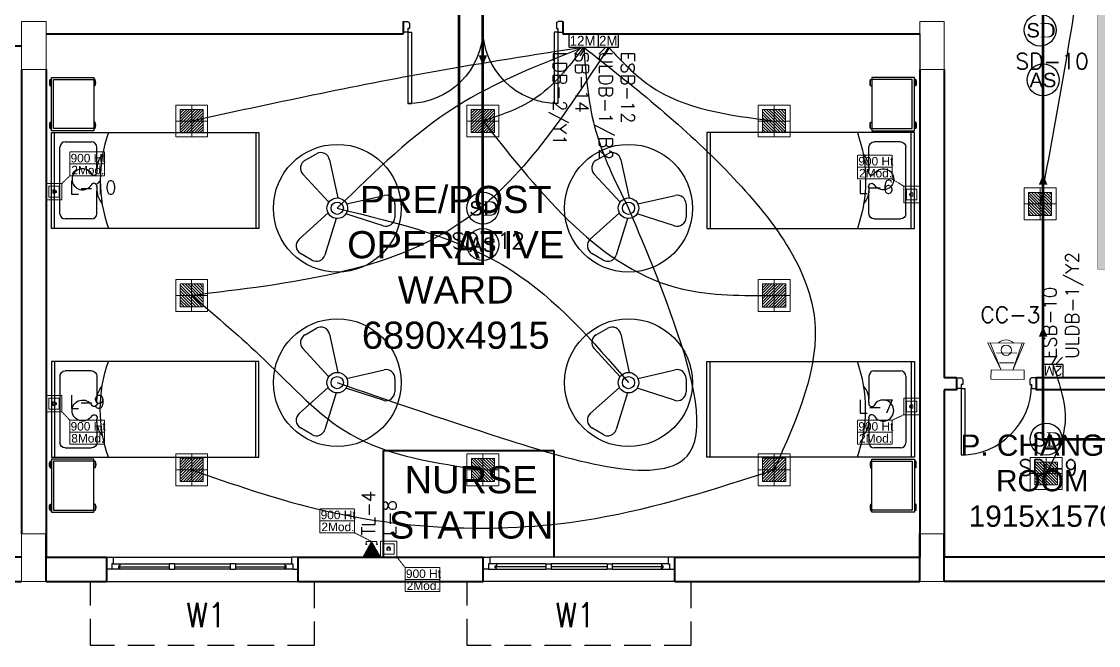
# Model space of a CAD drawing. Extents: x 2982526 to 3410143, y -1442121 to -1332990.
# Drawn here: x 3015731 to 3025846, y -1375970 to -1370110 of the extents above; entities that cross this region are included whole.
import ezdxf
from ezdxf.enums import TextEntityAlignment as Align

# ---------------------------------------------------------------- set-up
doc = ezdxf.new("R2010")
doc.units = 0
doc.header["$MEASUREMENT"] = 0
for name, pattern in [('1', [0, 0, 0]), ('CONTINU', [0]), ('DASHED', [0.75, 0.5, -0.25]), ('DASHED2', [0.375, 0.25, -0.125])]:
    doc.linetypes.add(name, pattern=pattern)
for name, color, linetype in [('24W RAW POWER', 1, 'Continuous'), ('24W UPS POWER LIGHT', 5, 'Continuous'), ('Chajja', 7, 'DASHED'), ('DOOR', 40, 'Continuous'), ('ELE-1200MM CEILINGFAN', 6, 'Continuous'), ('ELE-12M P.SB', 5, 'Continuous'), ('ELE-2M UPS P.SB', 3, 'Continuous'), ('ELE-3M RAW P.SB', 40, 'Continuous'), ('ELE-LIGHTING TEXT', 7, 'Continuous'), ('FA-LOOPING', 200, 'Continuous'), ('furniture', 33, 'Continuous'), ('Plan', 44, 'Continuous'), ('TEXT', 5, '1'), ('W1', 7, 'Continuous')]:
    doc.layers.add(name, color=color, linetype=linetype)
doc.layers.add('CFT_LOOPING', color=7, linetype='1', lineweight=0, true_color=0xd6d600)
for name, color, linetype, lineweight in [('Column', 162, 'Continuous', 13), ('ELE-24W EMERGENCY  LED LIGHT', 5, 'Continuous', 18), ('ELE-24W LED LIGHT', 1, 'Continuous', 18), ('ELE-CABLE TRAY', 31, 'Continuous', 0), ('ELE-TEL POINT', 4, 'Continuous', 0), ('ELE.LAN POINT', 3, 'Continuous', 0), ('FA-BELOW SMOKE DERECTOR', 1, 'Continuous', 25), ('FA-FIRE TEXT', 7, 'Continuous', 0), ('LV-LV TEXT', 7, 'Continuous', 5), ('LV.CC CEMARA', 66, 'Continuous', 0), ('WALL', 7, '1', 35), ('windows', 4, 'Continuous', 0)]:
    doc.layers.add(name, color=color, linetype=linetype, lineweight=lineweight)
doc.layers.add('ELE-LIGHTING WIRING', color=7, linetype='Continuous', true_color=0x63d7b6)
doc.styles.add('ARIAL', font='arial.ttf')
doc.styles.add('PDF Times New Roman', font='times.ttf')
doc.styles.add('ROMANS', font='romans.shx')

# ---------------------------------------------------------------- blocks, each defined once
blk = doc.blocks.new('A$C5E6D2A54')
at = {"layer": 'furniture', "color": 8}
for p, q in [((-442, 400), (-1342, 400)), ((-1342, 400), (-1342, -1550)), ((-442, 370), (-1342, 370)), ((-580, 319), (-1205, 319)), ((-442, -1550), (-442, 400)), ((-1254, 270), (-1254, 22)), ((-531, 22), (-531, 270)), ((-1010, -27), (-1205, -27)), ((-580, -27), (-796, -27)), ((-1342, -1520), (-442, -1520)), ((-1342, -1550), (-442, -1550))]:
    blk.add_line(p, q, dxfattribs=at)
at = {"layer": 'furniture', "color": 8, "extrusion": (0, 0, -1)}
for centre, major_axis, ratio, start_param, end_param in [((-1205, 270), (34.8, 34.8), 1, 3.926991, 5.497787), ((-580, 270), (-34.8, 34.8), 1, 0.785398, 2.356194), ((-903, 107), (99, 0), 0.994805, 2.082243, 7.342535), ((-1205, 22), (-34.8, 34.8), 1, 3.926991, 5.497787), ((-971, -1), (-3.7, 29), 1, 0.827079, 3.777674), ((-836, -1), (3.5, 29), 1, 2.514084, 5.464678), ((-580, 22), (34.8, 34.8), 1, 0.785398, 2.356194), ((-892, -1416), (0, 1357), 0.999449, -0.338206, 0.338206), ((-995, -243), (-153, 153), 1, 0.057548, 0.834547), ((-812, -243), (69, 205), 0.993949, -0.370916, 0.370916)]:
    blk.add_ellipse(centre, major_axis=major_axis, ratio=ratio, start_param=start_param, end_param=end_param, dxfattribs=at)
blk = doc.blocks.new('A$C258329DF')
at = {"layer": 'furniture', "color": 8}
for p, q in [((242, 428), (742, 428)), ((242, 28), (242, 428)), ((260, 440), (260, 428)), ((320, 440), (260, 440)), ((261, 48), (261, 428)), ((320, 440), (320, 428)), ((661, 440), (661, 428)), ((721, 440), (661, 440)), ((721, 440), (721, 428)), ((722, 428), (722, 48)), ((742, 428), (742, 28)), ((742, 28), (242, 28)), ((260, 16), (260, 28)), ((320, 16), (260, 16)), ((722, 48), (261, 48)), ((320, 16), (320, 28)), ((661, 16), (661, 28)), ((721, 16), (661, 16)), ((721, 16), (721, 28))]:
    blk.add_line(p, q, dxfattribs=at)
for centre, start, end in [((290, 354), 71.0754, 108.9246), ((691, 354), 71.0754, 108.9246), ((290, 102), 251.0754, 288.9246), ((691, 102), 251.0754, 288.9246)]:
    blk.add_arc(centre, 91.1, start, end, dxfattribs=at)
blk = doc.blocks.new('A$C45A5314D')
at = {"layer": 'furniture', "ltscale": 0.75, "rotation": 270}
blk.add_blockref('A$C258329DF', (-1978, 1209), dxfattribs=at)
at = {"layer": 'furniture', "color": 233, "xscale": -1, "rotation": 90}
blk.add_blockref('A$C5E6D2A54', (-1550, -892), dxfattribs=at)
blk = doc.blocks.new('21500')
at = {"layer": 'DOOR'}
for p, q in [((45, 100), (45, 770)), ((45, 770), (80, 770)), ((80, 100), (80, 770)), ((1420, 100), (1420, 770)), ((1455, 770), (1420, 770)), ((1455, 100), (1455, 770)), ((45, 100), (80, 100)), ((45, 0), (45, 2.5)), ((60, 15), (57.5, 15)), ((1455, 100), (1420, 100)), ((1440, 15), (1442.5, 15)), ((1455, 0), (1455, 2.5))]:
    blk.add_line(p, q, dxfattribs=at)
for points in [[(60, 65), (45, 65), (45, 100), (0, 100), (0, 0), (45, 0)], [(60, 15), (60, 65)], [(1440, 65), (1455, 65), (1455, 100), (1500, 100), (1500, 0), (1455, 0)], [(1440, 15), (1440, 65)]]:
    blk.add_lwpolyline(points, dxfattribs=at)
at = {"layer": 'DOOR', "color": 145}
for centre, start, end in [((45, 65), 0, 90), ((1455, 65), 90, 180)]:
    blk.add_arc(centre, 705, start, end, dxfattribs=at)
at = {"layer": 'DOOR'}
for centre, start, end in [((45, 15), 270, 0), ((1455, 15), 180, 270)]:
    blk.add_arc(centre, 12.5, start, end, dxfattribs=at)
blk = doc.blocks.new('750')
at = {"layer": 'DOOR'}
for p, q in [((-50, 705), (-47.5, 705)), ((-35, 690), (-35, 692.5)), ((-50, 45), (-47.5, 45)), ((-35, 60), (-35, 57.5)), ((50, 45), (50, 80)), ((50, 80), (675, 80)), ((50, 45), (675, 45)), ((675, 45), (675, 80))]:
    blk.add_line(p, q, dxfattribs=at)
for points in [[(15, 690), (15, 705), (50, 705), (50, 750), (-50, 750), (-50, 705)], [(-35, 690), (15, 690)], [(15, 60), (15, 45), (50, 45), (50, 0), (-50, 0), (-50, 45)], [(-35, 60), (15, 60)]]:
    blk.add_lwpolyline(points, dxfattribs=at)
for centre, start, end in [((-35, 705), 180, 270), ((-35, 45), 90, 180)]:
    blk.add_arc(centre, 12.5, start, end, dxfattribs=at)
at = {"layer": 'DOOR', "color": 145}
blk.add_arc((15, 45), 660, 0, 90, dxfattribs=at)
blk = doc.blocks.new('6w')
at = {"layer": 'Plan', "color": 8}
for p, q in [((-36, 9.2), (-36, 0)), ((-36, 9.2), (36, 9.2)), ((36, 9.2), (36, 0)), ((-31, 4.5), (-31, 4)), ((-12.5, 2.5), (-12.5, 4.5)), ((-12.5, 4.5), (-10.5, 4.5)), ((-10.5, 2.5), (-10.5, 4.5)), ((10.5, 4.5), (12.5, 4.5)), ((10.5, 2.5), (10.5, 4.5)), ((12.5, 2.5), (12.5, 4.5)), ((34, 4.5), (12.5, 4.5)), ((31, 4.5), (31, 4)), ((-33.5, 2.5), (-12.5, 2.5)), ((-33.5, 0), (33.5, 0)), ((-31, 4), (-31.5, 4)), ((-31.5, 3.25), (-31.5, 4)), ((-31.5, 3.61), (-12.5, 3.61)), ((-31.5, 3.25), (-31, 3.25)), ((-31, 2.5), (-31, 3.25)), ((-10.5, 2.5), (-12.5, 2.5)), ((-10.5, 3.61), (10.5, 3.61)), ((-10.5, 2.5), (10.5, 2.5)), ((12.5, 2.5), (10.5, 2.5)), ((12.5, 3.61), (31.5, 3.61)), ((12.5, 2.5), (33.5, 2.5)), ((31, 4), (31.5, 4)), ((31.5, 3.25), (31, 3.25)), ((31, 2.5), (31, 3.25)), ((31.5, 4), (31.5, 3.25))]:
    blk.add_line(p, q, dxfattribs=at)
for points in [[(-34, 4.5), (-36, 4.5), (-36, 0), (-33.5, 0), (-33.5, 2.5), (-34, 2.5), (-34, 4.5)], [(34, 4.5), (36, 4.5), (36, 0), (33.5, 0), (33.5, 2.5), (34, 2.5), (34, 4.5)]]:
    blk.add_lwpolyline(points, close=True, dxfattribs=at)
for points in [[(-12.5, 4.5), (-34, 4.5)], [(10.5, 4.5), (-10.5, 4.5)]]:
    blk.add_lwpolyline(points, dxfattribs=at)
blk = doc.blocks.new('Q5YYYU')
at = {"layer": 'Chajja', "color": 8, "linetype": 'DASHED', "ltscale": 500}
for points in [[(28531.2871, 0.0001), (28531.2871, -600), (26431.2871, -600), (26431.2871, 0.0001)], [(32069.9159, 0.0001), (32069.9159, -600), (29969.9159, -600), (29969.9159, 0.0001)]]:
    blk.add_lwpolyline(points, dxfattribs=at)
at = {"layer": 'Column'}
for points in [[(26013.2393, 5260), (25783.2393, 5260), (25783.2393, 4810), (26013.2393, 4810)], [(34449.9159, 5260), (34219.9159, 5260), (34219.9159, 4810), (34449.9159, 4810)], [(26013.2393, 450), (25783.2393, 450), (25783.2393, 0), (26013.2393, 0)], [(34449.9159, 450), (34219.9159, 450), (34219.9159, 0), (34449.9159, 0)]]:
    blk.add_lwpolyline(points, close=True, dxfattribs=at)
at = {"layer": 'furniture'}
for p, q in [((33769.9159, 5145), (34219.9159, 5145)), ((34219.9159, 5145), (34219.9159, 4145))]:
    blk.add_line(p, q, dxfattribs=at)
at = {"layer": 'WALL', "color": 8}
for p, q in [((29366.5776, 5260), (29366.5776, 5145)), ((30866.5776, 5260), (30866.5776, 5145)), ((26013.2393, 5145), (29366.5776, 5145)), ((30866.5776, 5145), (33644.4836, 5145)), ((33644.4836, 5145), (34219.9159, 5145)), ((25783.2393, 5030), (22759.0776, 5030)), ((25783.2393, 4810), (25783.2393, 2230)), ((26013.2393, 4810), (26013.2393, 230)), ((34219.9159, 4810), (34219.9159, 3680)), ((34449.9159, 4810), (34449.9159, 3680)), ((34219.9159, 3680), (34219.9159, 230)), ((34449.9159, 3680), (34449.9159, 1915)), ((25783.2393, 2230), (25783.2393, 450)), ((34564.9159, 1915), (34449.9159, 1915)), ((34564.9159, 1913.1695), (34564.9159, 1798.1695)), ((36594.9159, 1915), (35314.9159, 1915)), ((35314.9159, 1913.1695), (35314.9159, 1798.1695)), ((34564.9159, 1800), (34449.9159, 1800)), ((34449.9159, 1800), (34449.9159, 230)), ((36364.9159, 1800), (35314.9159, 1800)), ((29183.0698, 1230), (30783.0698, 1230)), ((29183.0698, 230), (29183.0698, 1230)), ((30783.0698, 1230), (30783.0698, 230)), ((26013.2393, 0), (26013.2393, 450)), ((34219.9159, 0), (34219.9159, 450)), ((34449.9159, 0), (34449.9159, 450)), ((25783.2393, 230), (22759.0776, 230)), ((26013.2393, 230), (26581.2871, 230)), ((28381.2871, 230), (30119.9159, 230)), ((31919.9159, 230), (34219.9159, 230)), ((36249.9159, 230), (34449.9159, 230)), ((21544.0776, 0), (25783.2393, 0)), ((26013.2393, 0), (26581.2871, 0)), ((28381.2871, 0), (30119.9159, 0)), ((31919.9159, 0), (34219.9159, 0)), ((36249.9159, 0), (34449.9159, 0))]:
    blk.add_line(p, q, dxfattribs=at)
at = {"layer": 'WALL'}
for points in [[(26581.2871, 230), (26581.2871, 0)], [(28381.2871, 0), (28381.2871, 230)], [(30119.9159, 0), (30119.9159, 230)], [(31919.9159, 0), (31919.9159, 230)]]:
    blk.add_lwpolyline(points, dxfattribs=at)
at = {"layer": 'DOOR', "linetype": 'Continuous', "xscale": -1, "rotation": 180}
blk.add_blockref('21500', (29366.5776, 5260), dxfattribs=at)
at = {"layer": 'DOOR', "rotation": 270}
blk.add_blockref('750', (34564.9159, 1865), dxfattribs=at)
at = {"layer": 'furniture', "linetype": 'Continuous'}
for p, rotation in [((28013.2395, 3767.5004), 1.312676984357939e-05), ((32219.9157, 1617.4995), 180.0000131267697)]:
    blk.add_blockref('A$C45A5314D', p, dxfattribs=dict(at, rotation=rotation))
at = {"layer": 'furniture', "linetype": 'Continuous', "xscale": -1}
for p, rotation in [((32219.9157, 3767.5004), 359.9999868732302), ((28013.2395, 1617.4985), 179.9999868732302)]:
    blk.add_blockref('A$C45A5314D', p, dxfattribs=dict(at, rotation=rotation))
at = {"layer": 'windows', "yscale": 25, "rotation": 180}
for p, xscale, zscale in [((27481.2871, 230), -25, 24.99999999999242), ((31019.9159, 230), 25, 25)]:
    blk.add_blockref('6w', p, dxfattribs=dict(at, xscale=xscale, zscale=zscale))
at = {"layer": 'TEXT', "color": 8, "attachment_point": 5, "style": 'ARIAL'}
for s, insert, char_height, width in [('PRE/POST \\POPERATIVE WARD\\P6890x4915', (29861.399, 2949.8225), 255, 2454.157572), ('P. CHANGE ROOM\\P1915x1570', (35371.1452, 946.5659), 200, 1987.373182), ('NURSE STATION', (30005.8544, 742.1984), 255, 2454.157572)]:
    blk.add_mtext(s, dxfattribs=dict(at, insert=insert, char_height=char_height, width=width))
at = {"layer": 'W1', "color": 8, "style": 'ROMANS', "width": 0.85}
for p in [(27516.8989, -429.4157), (30984.3041, -429.4157)]:
    blk.add_text('W1', height=230, dxfattribs=at).set_placement(p, align=Align.CENTER)
blk = doc.blocks.new('24w led light')
at = {"layer": 'ELE-24W LED LIGHT', "color": 1, "lineweight": 0}
for p, q in [((159, 159), (-160, 159)), ((-160, 159), (-160, -160)), ((115, 115), (-116, 115)), ((-116, 115), (-116, -116)), ((110, -116), (-116, 110)), ((115, -92), (-92, 115)), ((115, -64), (-64, 115)), ((115, -35), (-35, 115)), ((115, -7), (-7, 115)), ((-1, -160), (-1, 159)), ((115, 21), (21, 115)), ((115, 49), (49, 115)), ((115, 77), (77, 115)), ((115, 106), (106, 115)), ((115, -116), (115, 115)), ((159, -160), (159, 159)), ((82, -116), (-116, 82)), ((54, -116), (-116, 54)), ((26, -116), (-116, 26)), ((-160, -1), (159, -1)), ((-3, -116), (-116, -3)), ((-31, -116), (-116, -31)), ((-59, -116), (-116, -59)), ((-87, -116), (-116, -87)), ((-160, -160), (159, -160)), ((-115, -116), (-116, -115)), ((-116, -116), (115, -116))]:
    blk.add_line(p, q, dxfattribs=at)
blk = doc.blocks.new('A$C07FB25EA')
at = {"layer": 'ELE-1200MM CEILINGFAN', "color": 3}
for p, q in [((0.26, 2.64), (3.17, 12.07)), ((6.53, 13.37), (9.47, 11.64)), ((9.84, 7.94), (2.36, 1.21)), ((-11.8, 4.55), (-2.22, 1.44)), ((-14.84, -1.03), (-14.81, 2.38)), ((-2.41, -1.1), (-12.04, -3.29)), ((1.96, -12.49), (-0.13, -2.65)), ((2.16, -1.54), (8.87, -8.78)), ((8.31, -12.34), (5.35, -14.02))]:
    blk.add_line(p, q, dxfattribs=at)
at = {"layer": 'ELE-1200MM CEILINGFAN', "color": 5, "ltscale": 10}
blk.add_circle((0, 0), 16.45, dxfattribs=at)
at = {"layer": 'ELE-1200MM CEILINGFAN', "color": 3}
for radius in [2.65, 1.58]:
    blk.add_circle((0, 0), radius, dxfattribs=at)
for centre, start, end in [((5.36, 11.38), 59.5281, 162.5229), ((8.3, 9.66), 311.9493, 59.5281), ((-12.51, 2.36), 71.9493, 179.5281), ((-12.54, -1.05), 179.5281, 282.5229), ((7.18, -10.34), 299.5281, 42.5229), ((4.21, -12.02), 191.9493, 299.5281)]:
    blk.add_arc(centre, 2.3, start, end, dxfattribs=at)
blk = doc.blocks.new('24w led emeregency')
at = {"layer": 'ELE-24W EMERGENCY  LED LIGHT'}
h = blk.add_hatch(dxfattribs=at)
h.set_pattern_fill('ANSI31', scale=166.67, style=0)
h.paths.add_polyline_path([(-115, -115), (-115, 115), (115, 115), (115, -115)])
at = {"layer": 'ELE-24W EMERGENCY  LED LIGHT', "color": 5}
for p, q in [((0, 160), (0, -160)), ((-160, 0), (160, 0))]:
    blk.add_line(p, q, dxfattribs=at)
for points in [[(-160, -160), (-160, 160), (160, 160), (160, -160)], [(-115, -115), (-115, 115), (115, 115), (115, -115)]]:
    blk.add_lwpolyline(points, close=True, dxfattribs=at)
blk = doc.blocks.new('12M')
at = {"layer": 'ELE-3M RAW P.SB'}
for p, q in [((66145.49, -30924.53), (66145.49, -30921.2)), ((66152.84, -30924.53), (66152.84, -30921.2)), ((66145.49, -30924.53), (66152.84, -30924.53)), ((66148.6, -30924.53), (66146.83, -30926.3)), ((66149.55, -30924.53), (66148.2, -30926.72))]:
    blk.add_line(p, q, dxfattribs=at)
blk.add_text('12M', height=2.5, dxfattribs=at).set_placement((66145.61, -30924.18))
blk = doc.blocks.new('2M UPS SB')
at = {"layer": 'ELE-2M UPS P.SB', "color": 3}
for p, q in [((-134, 160), (-69, 265)), ((-240, 160), (-240, 0)), ((0, 160), (-240, 160)), ((-88, 160), (-3, 245)), ((0, 160), (0, 0))]:
    blk.add_line(p, q, dxfattribs=at)
blk.add_text('2M', height=120, rotation=180, dxfattribs=at).set_placement((-6, 143))
blk = doc.blocks.new('Voice')
at = {"layer": 'ELE.LAN POINT', "color": 6}
for points in [[(0, -31.8), (127.9, -31.8), (127.9, 92), (0, 92)], [(21.9, -10), (106, -10), (106, 70.1), (21.9, 70.1)], [(77.3, 21.4), (69.7, 21.4), (69.7, 11.7), (58.1, 11.7), (58.1, 21.4), (50.6, 21.4), (50.6, 38.7), (77.3, 38.7)], [(75.9, 22.8), (68.4, 22.8), (68.4, 13), (59.5, 13), (59.5, 22.8), (52, 22.8), (52, 37.4), (75.9, 37.4)]]:
    blk.add_lwpolyline(points, close=True, dxfattribs=at)
blk = doc.blocks.new('tel')
at = {"layer": 'ELE-TEL POINT', "ltscale": 30}
h = blk.add_hatch(dxfattribs=at)
h.set_pattern_fill('ANSI31', color=4, scale=19.025387, style=0)
h.set_pattern_definition([(45, (-98.626, 0.184), (-42.7132, 42.7132), [])])
h.paths.add_polyline_path([(-99, 0), (840, 1654), (1778, -3)])
at = {"layer": 'ELE-TEL POINT', "color": 4, "ltscale": 30}
for p, q in [((-99, 0), (840, 1654)), ((840, 1654), (1778, -3)), ((1778, -3), (-99, 0))]:
    blk.add_line(p, q, dxfattribs=at)
at = {"layer": 'ELE-TEL POINT', "color": 4, "ltscale": 12}
for p, q in [((276, 1648), (275, 1398)), ((1404, 1646), (1403, 1396))]:
    blk.add_line(p, q, dxfattribs=at)
at = {"layer": 'ELE-TEL POINT', "color": 4, "linetype": 'Continuous', "ltscale": 12}
blk.add_line((276, 1648), (1404, 1646), dxfattribs=at)
at = {"layer": 'ELE-TEL POINT', "color": 4, "ltscale": 30, "const_width": 95.1}
for points in [[(227, 1363, 1), (323, 1363, 1)], [(1355, 1361, 1), (1451, 1361, 1)]]:
    blk.add_lwpolyline(points, format="xyb", close=True, dxfattribs=at)
blk = doc.blocks.new('CC CEMARA')
at = {"layer": 'LV.CC CEMARA', "linetype": 'ByBlock'}
for p, q in [((94.5, -242.4), (18.6, -67.1)), ((18.6, -67.1), (104.2, -230.6)), ((46.7, -104.5), (105.3, -34.9)), ((239.6, -66.6), (64.7, -12.2)), ((232.1, -75.7), (64.7, -12.2)), ((81.3, -159.1), (162.8, -62.4)), ((94.5, -242.4), (239.6, -66.6))]:
    blk.add_line(p, q, dxfattribs=at)
blk.add_lwpolyline([(110.8, 42.8), (66.4, 79.7), (-66.4, -79.7), (-22, -116.7)], close=True, dxfattribs=at)
blk.add_circle((133.5, -123.5), 32.9, dxfattribs=at)
blk.add_arc((131.6, -123.6), 66.7, 275.37023, 5.54124, dxfattribs=at)
blk = doc.blocks.new('SMOKE DETECTOR')
at = {"layer": 'FA-BELOW SMOKE DERECTOR', "color": 7}
blk.add_circle((931029, -118294), 166, dxfattribs=at)
at = {"layer": 'FA-BELOW SMOKE DERECTOR', "insert": (930887, -118373), "char_height": 150, "attachment_point": 7, "style": 'PDF Times New Roman'}
blk.add_mtext('{\\fArial|b0|i0|c0|p34;S}D', dxfattribs=at)
blk = doc.blocks.new('DSFRWE')
at = {"layer": 'FA-BELOW SMOKE DERECTOR', "color": 7}
blk.add_circle((2129858, 1066265), 150, dxfattribs=at)
at = {"layer": 'FA-BELOW SMOKE DERECTOR', "insert": (2129730, 1066194), "char_height": 135.53, "attachment_point": 7, "style": 'PDF Times New Roman'}
blk.add_mtext('{\\fArial|b0|i0|c0|p34;\\C3;AS\\P}', dxfattribs=at)

msp = doc.modelspace()

# ---------------------------------------------------------------- hatches: boundary and pattern name
at = {"layer": 'ELE-CABLE TRAY', "linetype": 'ByBlock'}
h = msp.add_hatch(dxfattribs=at)
h.set_pattern_fill('HONEY', color=256, scale=400.785606)
h.set_pattern_definition([(180, (3075970.356, -1356185.89), (-75.1473, -43.386315), [50.0982, -100.1964]), (300, (3075970.356, -1356185.89), (75.1473, -43.386315), [50.0982, -100.1964]), (240, (3075970.356, -1356185.89), (-5e-14, -86.77263), [-100.1964, 50.0982])])
h.paths.add_polyline_path([(3027782.2, -1372135.9), (3027782.2, -1372435.9), (3025837.2, -1372435.9), (3025837.2, -1354576.4), (3026137.2, -1354576.4), (3026137.2, -1372135.9)])

# ---------------------------------------------------------------- linework, layer by layer
at = {"layer": 'CFT_LOOPING', "color": 7, "linetype": 'DASHED2', "ltscale": 5}
for p, q in [((3016183.5, -1371559.8), (3016110.6, -1371629.5)), ((3024017.2, -1371656.5), (3023907.4, -1371588.6)), ((3016183.5, -1373853.4), (3016110.6, -1373775.8)), ((3024017.2, -1373802.8), (3023907.4, -1373854.8)), ((3018857.2, -1374910.7), (3019018.7, -1374993.4)), ((3019333.6, -1375238.1), (3019256.9, -1375139.8))]:
    msp.add_line(p, q, dxfattribs=at)
at = {"layer": 'CFT_LOOPING', "color": 7, "linetype": 'DASHED2', "ltscale": 5, "elevation": 0}
for points in [[(3016183.5, -1371334.8), (3016508.3, -1371334.8), (3016508.3, -1371447.3), (3016183.5, -1371447.3)], [(3023582.6, -1371363.6), (3023907.4, -1371363.6), (3023907.4, -1371476.1), (3023582.6, -1371476.1)], [(3016183.5, -1371447.3), (3016508.3, -1371447.3), (3016508.3, -1371559.8), (3016183.5, -1371559.8)], [(3023582.6, -1371476.1), (3023907.4, -1371476.1), (3023907.4, -1371588.6), (3023582.6, -1371588.6)], [(3016183.5, -1373853.4), (3016508.3, -1373853.4), (3016508.3, -1373965.9), (3016183.5, -1373965.9)], [(3023582.6, -1373854.8), (3023907.4, -1373854.8), (3023907.4, -1373967.3), (3023582.6, -1373967.3)], [(3016183.5, -1373965.9), (3016508.3, -1373965.9), (3016508.3, -1374078.4), (3016183.5, -1374078.4)], [(3023582.6, -1373967.3), (3023907.4, -1373967.3), (3023907.4, -1374079.8), (3023582.6, -1374079.8)], [(3018532.4, -1374685.7), (3018857.2, -1374685.7), (3018857.2, -1374798.2), (3018532.4, -1374798.2)], [(3018532.4, -1374798.2), (3018857.2, -1374798.2), (3018857.2, -1374910.7), (3018532.4, -1374910.7)], [(3019333.6, -1375238.1), (3019658.4, -1375238.1), (3019658.4, -1375350.6), (3019333.6, -1375350.6)], [(3019333.6, -1375350.6), (3019658.4, -1375350.6), (3019658.4, -1375463.1), (3019333.6, -1375463.1)]]:
    msp.add_lwpolyline(points, close=True, dxfattribs=at)
at = {"layer": 'ELE-CABLE TRAY', "linetype": 'ByBlock', "const_width": 1.86}
msp.add_lwpolyline([(3027782.2, -1372135.9), (3027782.2, -1372435.9), (3025837.2, -1372435.9), (3025837.2, -1354576.4), (3026137.2, -1354576.4), (3026137.2, -1372135.9)], close=True, dxfattribs=at)
at = {"layer": 'ELE-LIGHTING WIRING', "color": 254, "true_color": 0xdebad0}
for points in [[(3026072.2, -1357947.6), (3025920.9, -1359769.7), (3025757.6, -1363452), (3025893.6, -1367261.3), (3025685, -1369565), (3025297.2, -1371822.3)], [(3021243.6, -1370350.8), (3019875.9, -1371986), (3017328.4, -1372682.3)], [(3021243.6, -1370350.8), (3021630.5, -1370710.2), (3022799.6, -1371044)], [(3017328.4, -1372682.3), (3018015.1, -1373289.7), (3018819.1, -1373985.3), (3020064, -1374320.6)], [(3025417.6, -1373329.8), (3025528.8, -1373901.4), (3025354.7, -1374354.8)]]:
    msp.add_spline(points, degree=3, dxfattribs=at)
at = {"layer": 'ELE-LIGHTING WIRING'}
for points in [[(3021012, -1370350.8), (3019604, -1370581.5), (3017328.4, -1371044)], [(3021012, -1370350.8), (3019811.4, -1370911.2), (3018696.1, -1371862.8)], [(3021012, -1370350.8), (3020540.5, -1370841.8), (3020064, -1371044)], [(3021012, -1370350.8), (3021113.5, -1371099), (3021431.8, -1371863.2)], [(3021012, -1370350.8), (3022345.2, -1371503.7), (3023178.1, -1372897.3), (3022799.6, -1374320.6)], [(3020063.5, -1371043.5), (3021940.7, -1372622.7), (3022799.1, -1372681.8)], [(3018696.2, -1373501.5), (3020245.1, -1374022.1), (3022004.6, -1374161.5), (3021830.4, -1372854.9), (3021431.8, -1371863.2)], [(3018696.2, -1371863.2), (3020335.1, -1372448.6), (3021431.8, -1373501.5)], [(3017328.4, -1374320.6), (3018491.7, -1374683.7), (3021121.1, -1374776.3), (3022799.6, -1374320.6)]]:
    msp.add_spline(points, degree=3, dxfattribs=at)
at = {"layer": 'FA-LOOPING', "linetype": 'ByBlock', "const_width": 25}
msp.add_lwpolyline([(3029304.7, -1374032.7), (3025326, -1374032.7), (3025326, -1369119.8), (3020062.4, -1369119.8), (3020062.4, -1372383.5), (3019840.3, -1372383.5), (3019840.3, -1369121.6), (3011966.4, -1369121.6), (3011966.4, -1372285.9), (3014218.6, -1372285.9), (3014218.6, -1372625.2), (3011966.4, -1372625.2), (3011966.4, -1374017.7), (3009395.1, -1374017.7), (3009395.1, -1371291), (3010641.6, -1371287.7), (3010641.6, -1369119.8), (3007180.6, -1369119.8), (3007180.6, -1373832.3), (3004957.6, -1373832.3), (3004957.6, -1372182.2), (3002923.2, -1372182.2)], dxfattribs=at)
at = {"layer": 'FA-LOOPING', "color": 200, "linetype": 'CONTINU'}
for points in [[(3020063.8, -1370426.3, 80.4, 0, 0), (3020063.8, -1370521.2, 0, 0, 0)], [(3025326, -1371640.8, 80.4, 0, 0), (3025326, -1371546, 0, 0, 0)], [(3025326, -1373069.4, 80.4, 0, 0), (3025326, -1372974.6, 0, 0, 0)]]:
    msp.add_lwpolyline(points, format="xyseb", dxfattribs=at)

# ---------------------------------------------------------------- block references
at = {"layer": '24W RAW POWER', "lineweight": 9, "xscale": -0.9404388715045132, "yscale": 0.9404388715045132, "zscale": 0.9404388715045132}
for p in [(3017327.9, -1371043.5), (3020063.5, -1371043.5), (3022799.1, -1372681.8), (3017327.9, -1374320.1), (3022799.1, -1374320.1)]:
    msp.add_blockref('24w led light', p, dxfattribs=at)
at = {"layer": '24W UPS POWER LIGHT', "lineweight": 9, "xscale": -0.9375000000222322, "yscale": 0.9375000000222322, "zscale": 0.9375000000222322}
for p in [(3022799.6, -1371044), (3025297.2, -1371822.3), (3017328.4, -1372682.3), (3020064, -1374320.6), (3025354.7, -1374354.8)]:
    msp.add_blockref('24w led emeregency', p, dxfattribs=at)
at = {"layer": 'ELE-1200MM CEILINGFAN', "color": 7, "ltscale": 8, "xscale": 36.47592107175105, "yscale": 36.47592107175105, "zscale": 36.47592107175105, "rotation": 180}
for p in [(3018696.2, -1371863.2), (3021431.8, -1371863.2), (3018696.2, -1373501.5), (3021431.8, -1373501.5)]:
    msp.add_blockref('A$C07FB25EA', p, dxfattribs=at)
at = {"layer": 'ELE-12M P.SB', "color": 5, "linetype": 'CONTINU', "xscale": 37.49999999427607, "yscale": 37.49999999427607, "zscale": 37.49999999427607}
msp.add_blockref('12M', (540418.3, -210680.9), dxfattribs=at)
at = {"layer": 'ELE-2M UPS P.SB', "color": 6, "xscale": 0.7812500000005363, "yscale": 0.7812500000005363, "zscale": 0.7812500000005363}
for p, rotation in [((3021149.8, -1370225.8), 179.9999999999999), ((3025511.3, -1373454.8), 359.9999999999999)]:
    msp.add_blockref('2M UPS SB', p, dxfattribs=dict(at, rotation=rotation))
at = {"layer": 'ELE-TEL POINT', "color": 0, "ltscale": 30, "xscale": -0.08874706337416964, "yscale": 0.0887470633741702, "zscale": 0.0887470633741702, "rotation": 359.8929051788796}
msp.add_blockref('tel', (3019093.3, -1375139.8), dxfattribs=at)
at = {"layer": 'ELE.LAN POINT', "color": 7, "yscale": 1.211286963933217, "zscale": 1.211286963933217}
for p, xscale, rotation in [((3016072, -1371629.5), -1.211286963933217, 89.99999999999973), ((3024055.8, -1371656.5), 1.211286963933217, 270.0000000000001), ((3016072, -1373620.9), -1.211286963933217, 89.99999999999972), ((3024055.8, -1373647.9), 1.211286963933217, 270.0000000000001), ((3019256.9, -1375028.3), 1.211286963933217, 180)]:
    msp.add_blockref('Voice', p, dxfattribs=dict(at, xscale=xscale, rotation=rotation))
at = {"layer": 'FA-BELOW SMOKE DERECTOR', "color": 6, "xscale": 0.9035551315104862, "yscale": 0.9035551315104862, "zscale": 0.9035551315104862}
for p in [(2184061.5, -1263304.7), (2178828.1, -1264977.9), (2184118.9, -1267147.6)]:
    msp.add_blockref('SMOKE DETECTOR', p, dxfattribs=at)
at = {"layer": 'FA-BELOW SMOKE DERECTOR', "color": 6}
for p in [(895467.9, -2436922.9), (890205.9, -2438469.2)]:
    msp.add_blockref('DSFRWE', p, dxfattribs=at)
at = {"layer": 'LV.CC CEMARA', "xscale": -1.500000000000001, "yscale": 1.5, "zscale": 1.5, "rotation": 229.6559271335578}
msp.add_blockref('CC CEMARA', (3024991.6, -1373469.8), dxfattribs=at)
at = {"layer": 'WALL', "color": 240, "true_color": 0xed1f24}
msp.add_blockref('Q5YYYU', (2989947.3, -1375369.8), dxfattribs=at)

# ---------------------------------------------------------------- texts
at = {"layer": 'ELE-LIGHTING TEXT', "color": 200, "linetype": 'CONTINU', "char_height": 125, "width": 349.838, "attachment_point": 1, "style": 'ROMANS'}
for s, insert, rotation in [('{\\C256;SB-14\\PLDB-2/Y1\\P}', (3021057.3, -1370392.4), 270), ('{\\C256;ESB-12\\PULDB-1/B2\\P}', (3021488.7, -1370392.4), 270), ('{\\C256;ESB-10\\PULDB-1/Y2\\P}', (3025327.2, -1373276.4), 90)]:
    msp.add_mtext(s, dxfattribs=dict(at, insert=insert, rotation=rotation))
at = {"layer": 'FA-FIRE TEXT', "color": 200, "linetype": 'CONTINU', "char_height": 150, "width": 349.838, "attachment_point": 1, "style": 'ROMANS'}
for s, insert in [('{\\C256;SD-10\\P}', (3025066.7, -1370407.9)), ('{\\C256;SD-12\\P}', (3019769.4, -1372093.2)), ('{\\C256;CC-3}', (3024736.5, -1372788.2)), ('{\\C256;SD-9\\P}', (3025094.8, -1374224.5))]:
    msp.add_mtext(s, dxfattribs=dict(at, insert=insert))
at = {"layer": 'LV-LV TEXT', "char_height": 125, "width": 266.239, "attachment_point": 1}
for s, insert in [('{\\Fromans.shx|c228;L-10\\P}', (3016178.7, -1371605.6)), ('{\\Fromans.shx|c228;L-6\\P}', (3023587, -1371600.9)), ('{\\Fromans.shx|c228;L-9\\P}', (3016178.7, -1373618.7)), ('{\\Fromans.shx|c228;L-7\\P}', (3023587, -1373664.3))]:
    msp.add_mtext(s, dxfattribs=dict(at, insert=insert))
at = {"layer": 'LV-LV TEXT', "char_height": 125, "width": 266.239, "attachment_point": 1, "rotation": 90}
for s, insert in [('{\\Fromans.shx|c228;TL-4\\P}', (3018927.7, -1374940.4)), ('{\\Fromans.shx|c228;L-8\\P}', (3019124.2, -1374940.4))]:
    msp.add_mtext(s, dxfattribs=dict(at, insert=insert))
at = {"layer": 'TEXT', "color": 7, "char_height": 80, "attachment_point": 1}
for s, insert, width in [('\\A1;{\\fArial|b0|i0|c0|p34;900 Ht\\P}', (3016190.9, -1371352.9), 8957.987), ('\\A1;{\\fArial|b0|i0|c0|p34;900 Ht\\P}', (3023590.1, -1371381.7), 8957.987), ('\\A1;{\\fArial|b0|i0|c0|p34;2Mod.\\P}', (3016197.9, -1371465.4), 352.575), ('\\A1;{\\fArial|b0|i0|c0|p34;2Mod.\\P}', (3023597.1, -1371494.2), 352.575), ('\\A1;{\\fArial|b0|i0|c0|p34;900 Ht\\P}', (3016190.9, -1373871.5), 8957.987), ('\\A1;{\\fArial|b0|i0|c0|p34;900 Ht\\P}', (3023590.1, -1373872.8), 8957.987), ('\\A1;{\\fArial|b0|i0|c0|p34;8Mod.\\P}', (3016197.9, -1373984), 352.575), ('\\A1;{\\fArial|b0|i0|c0|p34;2Mod.\\P}', (3023597.1, -1373985.3), 352.575), ('\\A1;{\\fArial|b0|i0|c0|p34;900 Ht\\P}', (3018539.8, -1374703.8), 8957.987), ('\\A1;{\\fArial|b0|i0|c0|p34;2Mod.\\P}', (3018546.8, -1374816.3), 352.575), ('\\A1;{\\fArial|b0|i0|c0|p34;900 Ht\\P}', (3019341, -1375256.2), 8957.987), ('\\A1;{\\fArial|b0|i0|c0|p34;2Mod.\\P}', (3019348.1, -1375368.7), 352.575)]:
    msp.add_mtext(s, dxfattribs=dict(at, insert=insert, width=width))

doc.saveas('drawing.dxf')
